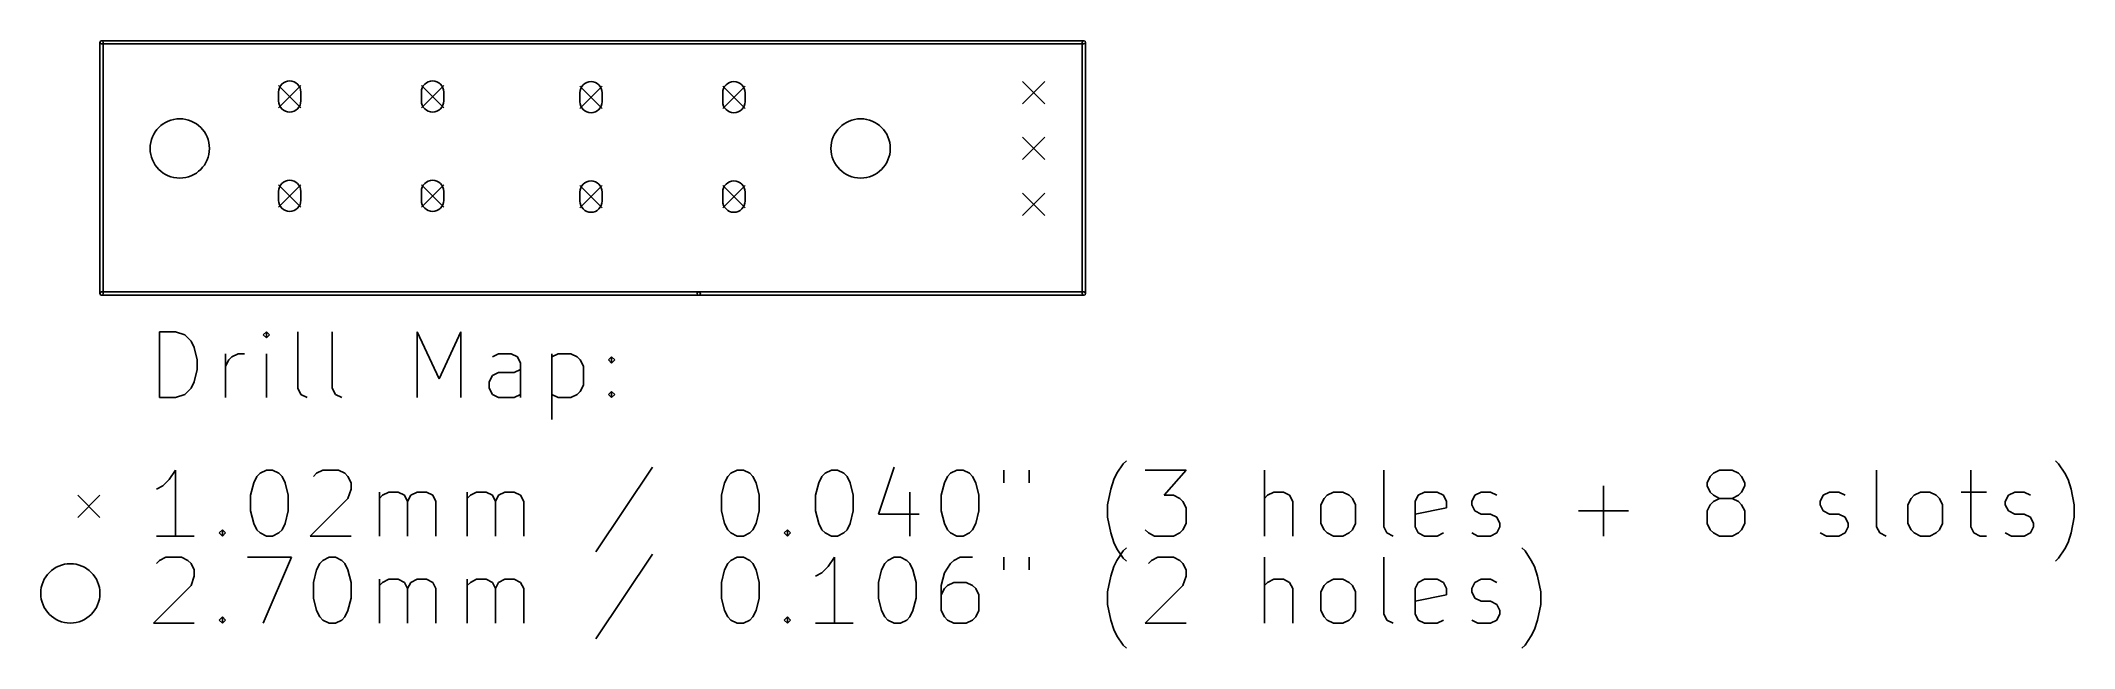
# Model space of a CAD drawing. Extents: x 136.9 to 229.5, y -124.8 to -97.2.
import ezdxf

# ---------------------------------------------------------------- set-up
doc = ezdxf.new("R2010")
doc.units = 0
doc.header["$MEASUREMENT"] = 0
doc.layers.add('BLACK', color=7, linetype='CONTINUOUS')

msp = doc.modelspace()

# ---------------------------------------------------------------- linework, layer by layer
at = {"layer": 'Black'}
for p, q in [((139.625, -108.712), (139.625, -97.282)), ((139.7, -97.207), (184.404, -97.207)), ((139.7, -97.357), (184.404, -97.357)), ((139.775, -108.712), (139.775, -97.282)), ((184.329, -108.712), (184.329, -97.282)), ((184.479, -108.712), (184.479, -97.282)), ((147.752, -99.238), (148.768, -100.254)), ((148.768, -99.238), (147.752, -100.254)), ((147.752, -99.543), (147.752, -99.949)), ((148.768, -99.543), (148.768, -99.949)), ((154.254, -99.238), (155.27, -100.254)), ((155.27, -99.238), (154.254, -100.254)), ((154.254, -99.543), (154.254, -99.949)), ((155.27, -99.543), (155.27, -99.949)), ((161.465, -99.271), (162.481, -100.287)), ((162.481, -99.271), (161.465, -100.287)), ((161.465, -99.576), (161.465, -99.982)), ((162.481, -99.576), (162.481, -99.982)), ((167.968, -99.271), (168.984, -100.287)), ((168.984, -99.271), (167.968, -100.287)), ((167.968, -99.576), (167.968, -99.982)), ((168.984, -99.576), (168.984, -99.982)), ((181.61, -99.06), (182.626, -100.076)), ((182.626, -99.06), (181.61, -100.076)), ((181.61, -101.6), (182.626, -102.616)), ((182.626, -101.6), (181.61, -102.616)), ((147.752, -103.759), (148.768, -104.775)), ((148.768, -103.759), (147.752, -104.775)), ((147.752, -104.064), (147.752, -104.47)), ((148.768, -104.064), (148.768, -104.47)), ((154.254, -103.759), (155.27, -104.775)), ((155.27, -103.759), (154.254, -104.775)), ((154.254, -104.064), (154.254, -104.47)), ((155.27, -104.064), (155.27, -104.47)), ((161.465, -103.792), (162.481, -104.808)), ((162.481, -103.792), (161.465, -104.808)), ((161.465, -104.097), (161.465, -104.503)), ((162.481, -104.097), (162.481, -104.503)), ((167.968, -103.792), (168.984, -104.808)), ((168.984, -103.792), (167.968, -104.808)), ((167.968, -104.097), (167.968, -104.503)), ((168.984, -104.097), (168.984, -104.503)), ((181.61, -104.14), (182.626, -105.156)), ((182.626, -104.14), (181.61, -105.156)), ((139.7, -108.637), (166.878, -108.637)), ((139.7, -108.787), (166.878, -108.787)), ((166.878, -108.637), (184.404, -108.637)), ((166.878, -108.787), (184.404, -108.787)), ((142.339, -113.444), (142.339, -110.444)), ((142.339, -110.444), (143.054, -110.444)), ((143.054, -110.444), (143.482, -110.587)), ((143.482, -110.587), (143.768, -110.873)), ((143.768, -110.873), (143.911, -111.158)), ((147.196, -110.444), (147.054, -110.587)), ((147.054, -110.587), (147.196, -110.73)), ((147.339, -110.587), (147.196, -110.444)), ((147.196, -110.444), (147.196, -110.73)), ((147.196, -110.73), (147.339, -110.587)), ((148.625, -113.016), (148.625, -110.444)), ((150.196, -113.016), (150.196, -110.444)), ((154.054, -113.444), (154.054, -110.444)), ((154.054, -110.444), (155.054, -112.587)), ((155.054, -112.587), (156.054, -110.444)), ((156.054, -110.444), (156.054, -113.444)), ((143.911, -111.158), (144.054, -111.73)), ((144.054, -111.73), (144.054, -112.158)), ((145.339, -113.444), (145.339, -111.444)), ((145.339, -112.016), (145.482, -111.73)), ((145.482, -111.73), (145.625, -111.587)), ((145.625, -111.587), (145.911, -111.444)), ((145.911, -111.444), (146.196, -111.444)), ((147.196, -113.444), (147.196, -111.444)), ((157.768, -111.444), (157.482, -111.587)), ((158.339, -111.444), (157.768, -111.444)), ((158.625, -111.587), (158.339, -111.444)), ((158.768, -111.873), (158.625, -111.587)), ((158.768, -113.444), (158.768, -111.873)), ((160.196, -111.444), (160.196, -114.444)), ((160.196, -111.587), (160.482, -111.444)), ((160.482, -111.444), (161.054, -111.444)), ((161.054, -111.444), (161.339, -111.587)), ((161.339, -111.587), (161.482, -111.73)), ((161.482, -111.73), (161.625, -112.016)), ((162.768, -111.73), (162.911, -111.587)), ((162.911, -111.873), (162.768, -111.73)), ((162.911, -111.587), (163.054, -111.73)), ((162.911, -111.587), (162.911, -111.873)), ((163.054, -111.73), (162.911, -111.873)), ((143.911, -112.73), (143.768, -113.016)), ((144.054, -112.158), (143.911, -112.73)), ((157.339, -112.73), (157.482, -112.444)), ((157.339, -113.016), (157.339, -112.73)), ((157.482, -112.444), (157.768, -112.301)), ((157.768, -112.301), (158.482, -112.301)), ((158.482, -112.301), (158.768, -112.158)), ((161.625, -112.873), (161.482, -113.158)), ((161.625, -112.016), (161.625, -112.873)), ((143.054, -113.444), (142.339, -113.444)), ((143.482, -113.301), (143.054, -113.444)), ((143.768, -113.016), (143.482, -113.301)), ((148.768, -113.301), (148.625, -113.016)), ((149.054, -113.444), (148.768, -113.301)), ((150.339, -113.301), (150.196, -113.016)), ((150.625, -113.444), (150.339, -113.301)), ((157.482, -113.301), (157.339, -113.016)), ((157.768, -113.444), (157.482, -113.301)), ((158.482, -113.444), (157.768, -113.444)), ((158.768, -113.301), (158.482, -113.444)), ((160.482, -113.444), (160.196, -113.301)), ((161.054, -113.444), (160.482, -113.444)), ((161.339, -113.301), (161.054, -113.444)), ((161.482, -113.158), (161.339, -113.301)), ((162.768, -113.301), (162.911, -113.158)), ((162.911, -113.444), (162.768, -113.301)), ((162.911, -113.158), (163.054, -113.301)), ((162.911, -113.158), (162.911, -113.444)), ((163.054, -113.301), (162.911, -113.444)), ((164.768, -116.601), (162.196, -120.458)), ((175.768, -116.601), (175.054, -118.744)), ((185.911, -116.887), (186.196, -116.458)), ((186.196, -116.458), (186.339, -116.316)), ((228.768, -116.458), (228.625, -116.316)), ((229.054, -116.887), (228.768, -116.458)), ((142.482, -117.458), (142.196, -117.601)), ((142.768, -117.173), (142.482, -117.458)), ((143.054, -116.744), (142.768, -117.173)), ((143.054, -119.744), (143.054, -116.744)), ((146.482, -117.887), (146.625, -117.316)), ((146.625, -117.316), (146.768, -117.03)), ((146.768, -117.03), (146.911, -116.887)), ((146.911, -116.887), (147.196, -116.744)), ((147.196, -116.744), (147.482, -116.744)), ((147.482, -116.744), (147.768, -116.887)), ((147.768, -116.887), (147.911, -117.03)), ((147.911, -117.03), (148.054, -117.316)), ((148.054, -117.316), (148.196, -117.887)), ((149.339, -117.03), (149.482, -116.887)), ((149.482, -116.887), (149.768, -116.744)), ((149.768, -116.744), (150.482, -116.744)), ((150.482, -116.744), (150.768, -116.887)), ((150.768, -116.887), (150.911, -117.03)), ((150.911, -117.03), (151.054, -117.316)), ((151.054, -117.316), (151.054, -117.601)), ((167.911, -117.887), (168.054, -117.316)), ((168.054, -117.316), (168.196, -117.03)), ((168.196, -117.03), (168.339, -116.887)), ((168.339, -116.887), (168.625, -116.744)), ((168.625, -116.744), (168.911, -116.744)), ((168.911, -116.744), (169.196, -116.887)), ((169.196, -116.887), (169.339, -117.03)), ((169.339, -117.03), (169.482, -117.316)), ((169.482, -117.316), (169.625, -117.887)), ((172.196, -117.887), (172.339, -117.316)), ((172.339, -117.316), (172.482, -117.03)), ((172.482, -117.03), (172.625, -116.887)), ((172.625, -116.887), (172.911, -116.744)), ((172.911, -116.744), (173.196, -116.744)), ((173.196, -116.744), (173.482, -116.887)), ((173.482, -116.887), (173.625, -117.03)), ((173.625, -117.03), (173.768, -117.316)), ((173.768, -117.316), (173.911, -117.887)), ((177.911, -117.887), (178.054, -117.316)), ((178.054, -117.316), (178.196, -117.03)), ((178.196, -117.03), (178.339, -116.887)), ((178.339, -116.887), (178.625, -116.744)), ((178.625, -116.744), (178.911, -116.744)), ((178.911, -116.744), (179.196, -116.887)), ((179.196, -116.887), (179.339, -117.03)), ((179.339, -117.03), (179.482, -117.316)), ((179.482, -117.316), (179.625, -117.887)), ((180.768, -116.744), (180.768, -117.316)), ((181.911, -116.744), (181.911, -117.316)), ((185.625, -117.601), (185.768, -117.173)), ((185.768, -117.173), (185.911, -116.887)), ((187.196, -116.744), (189.054, -116.744)), ((189.054, -116.744), (188.054, -117.887)), ((192.625, -119.744), (192.625, -116.744)), ((198.054, -119.316), (198.054, -116.744)), ((208.054, -119.744), (208.054, -117.458)), ((212.768, -117.316), (212.911, -117.03)), ((212.768, -117.458), (212.768, -117.316)), ((212.911, -117.744), (212.768, -117.458)), ((212.911, -117.03), (213.054, -116.887)), ((213.054, -116.887), (213.339, -116.744)), ((213.339, -116.744), (213.911, -116.744)), ((213.911, -116.744), (214.196, -116.887)), ((214.196, -116.887), (214.339, -117.03)), ((214.339, -117.03), (214.482, -117.316)), ((214.482, -117.458), (214.339, -117.744)), ((214.482, -117.316), (214.482, -117.458)), ((220.482, -119.316), (220.482, -116.744)), ((224.768, -116.744), (224.768, -119.316)), ((229.196, -117.173), (229.054, -116.887)), ((229.339, -117.601), (229.196, -117.173)), ((138.609, -117.879), (139.625, -118.895)), ((139.625, -117.879), (138.609, -118.895)), ((146.482, -118.601), (146.482, -117.887)), ((148.196, -117.887), (148.196, -118.601)), ((150.911, -118.03), (149.196, -119.744)), ((151.054, -117.601), (150.911, -118.03)), ((152.339, -119.744), (152.339, -117.744)), ((152.339, -118.03), (152.482, -117.887)), ((152.482, -117.887), (152.768, -117.744)), ((152.768, -117.744), (153.196, -117.744)), ((153.196, -117.744), (153.482, -117.887)), ((153.482, -117.887), (153.625, -118.173)), ((153.625, -118.173), (153.768, -117.887)), ((153.625, -118.173), (153.625, -119.744)), ((153.768, -117.887), (154.054, -117.744)), ((154.054, -117.744), (154.482, -117.744)), ((154.482, -117.744), (154.768, -117.887)), ((154.768, -117.887), (154.911, -118.173)), ((154.911, -118.173), (154.911, -119.744)), ((156.339, -119.744), (156.339, -117.744)), ((156.339, -118.03), (156.482, -117.887)), ((156.482, -117.887), (156.768, -117.744)), ((156.768, -117.744), (157.196, -117.744)), ((157.196, -117.744), (157.482, -117.887)), ((157.482, -117.887), (157.625, -118.173)), ((157.625, -118.173), (157.768, -117.887)), ((157.625, -118.173), (157.625, -119.744)), ((157.768, -117.887), (158.054, -117.744)), ((158.054, -117.744), (158.482, -117.744)), ((158.482, -117.744), (158.768, -117.887)), ((158.768, -117.887), (158.911, -118.173)), ((158.911, -118.173), (158.911, -119.744)), ((167.911, -118.601), (167.911, -117.887)), ((169.625, -117.887), (169.625, -118.601)), ((172.196, -118.601), (172.196, -117.887)), ((173.911, -117.887), (173.911, -118.601)), ((176.482, -117.744), (176.482, -119.744)), ((177.911, -118.601), (177.911, -117.887)), ((179.625, -117.887), (179.625, -118.601)), ((185.482, -118.316), (185.625, -117.601)), ((185.482, -118.887), (185.482, -118.316)), ((188.054, -117.887), (188.482, -117.887)), ((188.482, -117.887), (188.768, -118.03)), ((188.768, -118.03), (188.911, -118.173)), ((188.911, -118.173), (189.054, -118.458)), ((189.054, -118.458), (189.054, -119.173)), ((192.768, -117.887), (192.625, -118.03)), ((193.054, -117.744), (192.768, -117.887)), ((193.482, -117.744), (193.054, -117.744)), ((193.768, -117.887), (193.482, -117.744)), ((193.911, -118.173), (193.768, -117.887)), ((193.911, -119.744), (193.911, -118.173)), ((195.196, -118.316), (195.339, -118.03)), ((195.196, -119.173), (195.196, -118.316)), ((195.339, -118.03), (195.482, -117.887)), ((195.482, -117.887), (195.768, -117.744)), ((195.768, -117.744), (196.196, -117.744)), ((196.196, -117.744), (196.482, -117.887)), ((196.482, -117.887), (196.625, -118.03)), ((196.625, -118.03), (196.768, -118.316)), ((196.768, -118.316), (196.768, -119.173)), ((199.482, -118.173), (199.625, -117.887)), ((199.482, -119.316), (199.482, -118.173)), ((200.911, -118.458), (199.482, -118.744)), ((199.625, -117.887), (199.911, -117.744)), ((199.911, -117.744), (200.482, -117.744)), ((200.482, -117.744), (200.768, -117.887)), ((200.768, -117.887), (200.911, -118.173)), ((200.911, -118.173), (200.911, -118.458)), ((202.054, -118.173), (202.196, -117.887)), ((202.054, -118.316), (202.054, -118.173)), ((202.196, -118.601), (202.054, -118.316)), ((202.196, -117.887), (202.482, -117.744)), ((202.482, -117.744), (202.911, -117.744)), ((202.911, -117.744), (203.196, -117.887)), ((212.911, -118.316), (212.768, -118.601)), ((213.054, -117.887), (212.911, -117.744)), ((213.054, -118.173), (212.911, -118.316)), ((213.339, -118.03), (213.054, -117.887)), ((213.339, -118.03), (213.054, -118.173)), ((213.911, -118.03), (213.339, -118.03)), ((214.196, -117.887), (213.911, -118.03)), ((214.196, -118.173), (213.911, -118.03)), ((214.339, -117.744), (214.196, -117.887)), ((214.339, -118.316), (214.196, -118.173)), ((214.482, -118.601), (214.339, -118.316)), ((217.911, -118.173), (218.054, -117.887)), ((217.911, -118.316), (217.911, -118.173)), ((218.054, -118.601), (217.911, -118.316)), ((218.054, -117.887), (218.339, -117.744)), ((218.339, -117.744), (218.768, -117.744)), ((218.768, -117.744), (219.054, -117.887)), ((221.911, -118.316), (222.054, -118.03)), ((221.911, -119.173), (221.911, -118.316)), ((222.054, -118.03), (222.196, -117.887)), ((222.196, -117.887), (222.482, -117.744)), ((222.482, -117.744), (222.911, -117.744)), ((222.911, -117.744), (223.196, -117.887)), ((223.196, -117.887), (223.339, -118.03)), ((223.339, -118.03), (223.482, -118.316)), ((223.482, -118.316), (223.482, -119.173)), ((224.339, -117.744), (225.482, -117.744)), ((226.339, -118.173), (226.482, -117.887)), ((226.339, -118.316), (226.339, -118.173)), ((226.482, -118.601), (226.339, -118.316)), ((226.482, -117.887), (226.768, -117.744)), ((226.768, -117.744), (227.196, -117.744)), ((227.196, -117.744), (227.482, -117.887)), ((229.482, -118.316), (229.339, -117.601)), ((229.482, -118.887), (229.482, -118.316)), ((146.625, -119.173), (146.482, -118.601)), ((146.768, -119.458), (146.625, -119.173)), ((148.054, -119.173), (147.911, -119.458)), ((148.196, -118.601), (148.054, -119.173)), ((168.054, -119.173), (167.911, -118.601)), ((168.196, -119.458), (168.054, -119.173)), ((169.482, -119.173), (169.339, -119.458)), ((169.625, -118.601), (169.482, -119.173)), ((172.339, -119.173), (172.196, -118.601)), ((172.482, -119.458), (172.339, -119.173)), ((173.768, -119.173), (173.625, -119.458)), ((173.911, -118.601), (173.768, -119.173)), ((175.054, -118.744), (176.911, -118.744)), ((178.054, -119.173), (177.911, -118.601)), ((178.196, -119.458), (178.054, -119.173)), ((179.482, -119.173), (179.339, -119.458)), ((179.625, -118.601), (179.482, -119.173)), ((185.625, -119.601), (185.482, -118.887)), ((189.054, -119.173), (188.911, -119.458)), ((195.339, -119.458), (195.196, -119.173)), ((196.768, -119.173), (196.625, -119.458)), ((198.196, -119.601), (198.054, -119.316)), ((199.625, -119.601), (199.482, -119.316)), ((202.482, -118.744), (202.196, -118.601)), ((202.911, -118.744), (202.482, -118.744)), ((203.196, -118.887), (202.911, -118.744)), ((203.339, -119.173), (203.196, -118.887)), ((203.196, -119.601), (203.339, -119.316)), ((203.339, -119.316), (203.339, -119.173)), ((206.911, -118.601), (209.196, -118.601)), ((212.768, -118.601), (212.768, -119.173)), ((212.768, -119.173), (212.911, -119.458)), ((214.339, -119.458), (214.482, -119.173)), ((214.482, -119.173), (214.482, -118.601)), ((218.339, -118.744), (218.054, -118.601)), ((218.768, -118.744), (218.339, -118.744)), ((219.054, -118.887), (218.768, -118.744)), ((219.196, -119.173), (219.054, -118.887)), ((219.054, -119.601), (219.196, -119.316)), ((219.196, -119.316), (219.196, -119.173)), ((220.625, -119.601), (220.482, -119.316)), ((222.054, -119.458), (221.911, -119.173)), ((223.482, -119.173), (223.339, -119.458)), ((224.768, -119.316), (224.911, -119.601)), ((226.768, -118.744), (226.482, -118.601)), ((227.196, -118.744), (226.768, -118.744)), ((227.482, -118.887), (227.196, -118.744)), ((227.625, -119.173), (227.482, -118.887)), ((227.482, -119.601), (227.625, -119.316)), ((227.625, -119.316), (227.625, -119.173)), ((229.339, -119.601), (229.482, -118.887)), ((143.911, -119.744), (142.196, -119.744)), ((145.054, -119.601), (145.196, -119.458)), ((145.196, -119.744), (145.054, -119.601)), ((145.196, -119.458), (145.339, -119.601)), ((145.196, -119.458), (145.196, -119.744)), ((145.339, -119.601), (145.196, -119.744)), ((146.911, -119.601), (146.768, -119.458)), ((147.196, -119.744), (146.911, -119.601)), ((147.482, -119.744), (147.196, -119.744)), ((147.768, -119.601), (147.482, -119.744)), ((147.911, -119.458), (147.768, -119.601)), ((149.196, -119.744), (151.054, -119.744)), ((168.339, -119.601), (168.196, -119.458)), ((168.625, -119.744), (168.339, -119.601)), ((168.911, -119.744), (168.625, -119.744)), ((169.196, -119.601), (168.911, -119.744)), ((169.339, -119.458), (169.196, -119.601)), ((170.768, -119.601), (170.911, -119.458)), ((170.911, -119.744), (170.768, -119.601)), ((170.911, -119.458), (171.054, -119.601)), ((170.911, -119.458), (170.911, -119.744)), ((171.054, -119.601), (170.911, -119.744)), ((172.625, -119.601), (172.482, -119.458)), ((172.911, -119.744), (172.625, -119.601)), ((173.196, -119.744), (172.911, -119.744)), ((173.482, -119.601), (173.196, -119.744)), ((173.625, -119.458), (173.482, -119.601)), ((178.339, -119.601), (178.196, -119.458)), ((178.625, -119.744), (178.339, -119.601)), ((178.911, -119.744), (178.625, -119.744)), ((179.196, -119.601), (178.911, -119.744)), ((179.339, -119.458), (179.196, -119.601)), ((185.768, -120.03), (185.625, -119.601)), ((185.911, -120.316), (185.768, -120.03)), ((186.196, -120.744), (185.911, -120.316)), ((186.196, -120.418), (186.339, -120.276)), ((187.339, -119.601), (187.196, -119.458)), ((187.625, -119.744), (187.339, -119.601)), ((188.482, -119.744), (187.625, -119.744)), ((188.768, -119.601), (188.482, -119.744)), ((188.911, -119.458), (188.768, -119.601)), ((195.482, -119.601), (195.339, -119.458)), ((195.768, -119.744), (195.482, -119.601)), ((196.196, -119.744), (195.768, -119.744)), ((196.482, -119.601), (196.196, -119.744)), ((196.625, -119.458), (196.482, -119.601)), ((198.482, -119.744), (198.196, -119.601)), ((199.911, -119.744), (199.625, -119.601)), ((200.482, -119.744), (199.911, -119.744)), ((200.768, -119.601), (200.482, -119.744)), ((202.054, -119.601), (202.339, -119.744)), ((202.339, -119.744), (202.911, -119.744)), ((202.911, -119.744), (203.196, -119.601)), ((204.482, -120.418), (204.339, -120.276)), ((212.911, -119.458), (213.054, -119.601)), ((213.054, -119.601), (213.339, -119.744)), ((213.339, -119.744), (213.911, -119.744)), ((213.911, -119.744), (214.196, -119.601)), ((214.196, -119.601), (214.339, -119.458)), ((217.911, -119.601), (218.196, -119.744)), ((218.196, -119.744), (218.768, -119.744)), ((218.768, -119.744), (219.054, -119.601)), ((220.911, -119.744), (220.625, -119.601)), ((222.196, -119.601), (222.054, -119.458)), ((222.482, -119.744), (222.196, -119.601)), ((222.911, -119.744), (222.482, -119.744)), ((223.196, -119.601), (222.911, -119.744)), ((223.339, -119.458), (223.196, -119.601)), ((224.911, -119.601), (225.196, -119.744)), ((225.196, -119.744), (225.482, -119.744)), ((226.339, -119.601), (226.625, -119.744)), ((226.625, -119.744), (227.196, -119.744)), ((227.196, -119.744), (227.482, -119.601)), ((228.768, -120.744), (229.054, -120.316)), ((229.054, -120.316), (229.196, -120.03)), ((229.196, -120.03), (229.339, -119.601)), ((142.196, -120.99), (142.339, -120.847)), ((142.339, -120.847), (142.625, -120.704)), ((142.625, -120.704), (143.339, -120.704)), ((143.339, -120.704), (143.625, -120.847)), ((143.625, -120.847), (143.768, -120.99)), ((143.768, -120.99), (143.911, -121.276)), ((146.339, -120.704), (148.339, -120.704)), ((148.339, -120.704), (147.054, -123.704)), ((149.482, -121.276), (149.625, -120.99)), ((149.625, -120.99), (149.768, -120.847)), ((149.768, -120.847), (150.054, -120.704)), ((150.054, -120.704), (150.339, -120.704)), ((150.339, -120.704), (150.625, -120.847)), ((150.625, -120.847), (150.768, -120.99)), ((150.768, -120.99), (150.911, -121.276)), ((164.768, -120.561), (162.196, -124.418)), ((168.054, -121.276), (168.196, -120.99)), ((168.196, -120.99), (168.339, -120.847)), ((168.339, -120.847), (168.625, -120.704)), ((168.625, -120.704), (168.911, -120.704)), ((168.911, -120.704), (169.196, -120.847)), ((169.196, -120.847), (169.339, -120.99)), ((169.339, -120.99), (169.482, -121.276)), ((172.768, -121.133), (172.482, -121.418)), ((173.054, -120.704), (172.768, -121.133)), ((173.054, -123.704), (173.054, -120.704)), ((175.196, -121.276), (175.339, -120.99)), ((175.339, -120.99), (175.482, -120.847)), ((175.482, -120.847), (175.768, -120.704)), ((175.768, -120.704), (176.054, -120.704)), ((176.054, -120.704), (176.339, -120.847)), ((176.339, -120.847), (176.482, -120.99)), ((176.482, -120.99), (176.625, -121.276)), ((178.339, -120.99), (178.054, -121.418)), ((178.482, -120.847), (178.339, -120.99)), ((178.768, -120.704), (178.482, -120.847)), ((179.339, -120.704), (178.768, -120.704)), ((180.768, -120.704), (180.768, -121.276)), ((181.911, -120.704), (181.911, -121.276)), ((185.625, -121.561), (185.768, -121.133)), ((185.768, -121.133), (185.911, -120.847)), ((185.911, -120.847), (186.196, -120.418)), ((186.339, -120.887), (186.196, -120.744)), ((187.339, -120.99), (187.482, -120.847)), ((187.482, -120.847), (187.768, -120.704)), ((187.768, -120.704), (188.482, -120.704)), ((188.482, -120.704), (188.768, -120.847)), ((188.768, -120.847), (188.911, -120.99)), ((188.911, -120.99), (189.054, -121.276)), ((192.625, -123.704), (192.625, -120.704)), ((198.054, -123.276), (198.054, -120.704)), ((204.768, -120.847), (204.482, -120.418)), ((204.911, -121.133), (204.768, -120.847)), ((205.054, -121.561), (204.911, -121.133)), ((228.625, -120.887), (228.768, -120.744)), ((143.768, -121.99), (142.054, -123.704)), ((143.911, -121.561), (143.768, -121.99)), ((143.911, -121.276), (143.911, -121.561)), ((149.339, -121.847), (149.482, -121.276)), ((149.339, -122.561), (149.339, -121.847)), ((150.911, -121.276), (151.054, -121.847)), ((151.054, -121.847), (151.054, -122.561)), ((152.339, -123.704), (152.339, -121.704)), ((152.339, -121.99), (152.482, -121.847)), ((152.482, -121.847), (152.768, -121.704)), ((152.768, -121.704), (153.196, -121.704)), ((153.196, -121.704), (153.482, -121.847)), ((153.482, -121.847), (153.625, -122.133)), ((153.625, -122.133), (153.768, -121.847)), ((153.625, -122.133), (153.625, -123.704)), ((153.768, -121.847), (154.054, -121.704)), ((154.054, -121.704), (154.482, -121.704)), ((154.482, -121.704), (154.768, -121.847)), ((154.768, -121.847), (154.911, -122.133)), ((154.911, -122.133), (154.911, -123.704)), ((156.339, -123.704), (156.339, -121.704)), ((156.339, -121.99), (156.482, -121.847)), ((156.482, -121.847), (156.768, -121.704)), ((156.768, -121.704), (157.196, -121.704)), ((157.196, -121.704), (157.482, -121.847)), ((157.482, -121.847), (157.625, -122.133)), ((157.625, -122.133), (157.768, -121.847)), ((157.625, -122.133), (157.625, -123.704)), ((157.768, -121.847), (158.054, -121.704)), ((158.054, -121.704), (158.482, -121.704)), ((158.482, -121.704), (158.768, -121.847)), ((158.768, -121.847), (158.911, -122.133)), ((158.911, -122.133), (158.911, -123.704)), ((167.911, -121.847), (168.054, -121.276)), ((167.911, -122.561), (167.911, -121.847)), ((169.482, -121.276), (169.625, -121.847)), ((169.625, -121.847), (169.625, -122.561)), ((172.482, -121.418), (172.196, -121.561)), ((175.054, -121.847), (175.196, -121.276)), ((175.054, -122.561), (175.054, -121.847)), ((176.625, -121.276), (176.768, -121.847)), ((176.768, -121.847), (176.768, -122.561)), ((178.054, -121.418), (177.911, -121.99)), ((177.911, -121.99), (177.911, -123.133)), ((178.054, -122.133), (177.911, -122.418)), ((178.196, -121.99), (178.054, -122.133)), ((178.482, -121.847), (178.196, -121.99)), ((179.054, -121.847), (178.482, -121.847)), ((179.339, -121.99), (179.054, -121.847)), ((179.482, -122.133), (179.339, -121.99)), ((179.625, -122.418), (179.482, -122.133)), ((185.482, -122.276), (185.625, -121.561)), ((188.911, -121.99), (187.196, -123.704)), ((189.054, -121.561), (188.911, -121.99)), ((189.054, -121.276), (189.054, -121.561)), ((192.768, -121.847), (192.625, -121.99)), ((193.054, -121.704), (192.768, -121.847)), ((193.482, -121.704), (193.054, -121.704)), ((193.768, -121.847), (193.482, -121.704)), ((193.911, -122.133), (193.768, -121.847)), ((193.911, -123.704), (193.911, -122.133)), ((195.196, -122.276), (195.339, -121.99)), ((195.339, -121.99), (195.482, -121.847)), ((195.482, -121.847), (195.768, -121.704)), ((195.768, -121.704), (196.196, -121.704)), ((196.196, -121.704), (196.482, -121.847)), ((196.482, -121.847), (196.625, -121.99)), ((196.625, -121.99), (196.768, -122.276)), ((199.482, -122.133), (199.625, -121.847)), ((199.482, -123.276), (199.482, -122.133)), ((199.625, -121.847), (199.911, -121.704)), ((199.911, -121.704), (200.482, -121.704)), ((200.482, -121.704), (200.768, -121.847)), ((200.768, -121.847), (200.911, -122.133)), ((200.911, -122.133), (200.911, -122.418)), ((202.054, -122.133), (202.196, -121.847)), ((202.054, -122.276), (202.054, -122.133)), ((202.196, -121.847), (202.482, -121.704)), ((202.482, -121.704), (202.911, -121.704)), ((202.911, -121.704), (203.196, -121.847)), ((205.196, -122.276), (205.054, -121.561)), ((149.482, -123.133), (149.339, -122.561)), ((151.054, -122.561), (150.911, -123.133)), ((168.054, -123.133), (167.911, -122.561)), ((169.625, -122.561), (169.482, -123.133)), ((175.196, -123.133), (175.054, -122.561)), ((176.768, -122.561), (176.625, -123.133)), ((179.625, -123.133), (179.625, -122.418)), ((185.482, -122.847), (185.482, -122.276)), ((185.625, -123.561), (185.482, -122.847)), ((195.196, -123.133), (195.196, -122.276)), ((196.768, -122.276), (196.768, -123.133)), ((200.911, -122.418), (199.482, -122.704)), ((202.196, -122.561), (202.054, -122.276)), ((202.482, -122.704), (202.196, -122.561)), ((202.911, -122.704), (202.482, -122.704)), ((203.196, -122.847), (202.911, -122.704)), ((203.339, -123.133), (203.196, -122.847)), ((205.054, -123.561), (205.196, -122.847)), ((205.196, -122.847), (205.196, -122.276)), ((142.054, -123.704), (143.911, -123.704)), ((145.054, -123.561), (145.196, -123.418)), ((145.196, -123.704), (145.054, -123.561)), ((145.196, -123.418), (145.339, -123.561)), ((145.196, -123.418), (145.196, -123.704)), ((145.339, -123.561), (145.196, -123.704)), ((149.625, -123.418), (149.482, -123.133)), ((149.768, -123.561), (149.625, -123.418)), ((150.054, -123.704), (149.768, -123.561)), ((150.339, -123.704), (150.054, -123.704)), ((150.625, -123.561), (150.339, -123.704)), ((150.768, -123.418), (150.625, -123.561)), ((150.911, -123.133), (150.768, -123.418)), ((168.196, -123.418), (168.054, -123.133)), ((168.339, -123.561), (168.196, -123.418)), ((168.625, -123.704), (168.339, -123.561)), ((168.911, -123.704), (168.625, -123.704)), ((169.196, -123.561), (168.911, -123.704)), ((169.339, -123.418), (169.196, -123.561)), ((169.482, -123.133), (169.339, -123.418)), ((170.768, -123.561), (170.911, -123.418)), ((170.911, -123.704), (170.768, -123.561)), ((170.911, -123.418), (171.054, -123.561)), ((170.911, -123.418), (170.911, -123.704)), ((171.054, -123.561), (170.911, -123.704)), ((173.911, -123.704), (172.196, -123.704)), ((175.339, -123.418), (175.196, -123.133)), ((175.482, -123.561), (175.339, -123.418)), ((175.768, -123.704), (175.482, -123.561)), ((176.054, -123.704), (175.768, -123.704)), ((176.339, -123.561), (176.054, -123.704)), ((176.482, -123.418), (176.339, -123.561)), ((176.625, -123.133), (176.482, -123.418)), ((177.911, -123.133), (178.054, -123.418)), ((178.054, -123.418), (178.196, -123.561)), ((178.196, -123.561), (178.482, -123.704)), ((178.482, -123.704), (179.054, -123.704)), ((179.054, -123.704), (179.339, -123.561)), ((179.339, -123.561), (179.482, -123.418)), ((179.482, -123.418), (179.625, -123.133)), ((185.768, -123.99), (185.625, -123.561)), ((185.911, -124.276), (185.768, -123.99)), ((187.196, -123.704), (189.054, -123.704)), ((195.339, -123.418), (195.196, -123.133)), ((195.482, -123.561), (195.339, -123.418)), ((195.768, -123.704), (195.482, -123.561)), ((196.196, -123.704), (195.768, -123.704)), ((196.482, -123.561), (196.196, -123.704)), ((196.625, -123.418), (196.482, -123.561)), ((196.768, -123.133), (196.625, -123.418)), ((198.196, -123.561), (198.054, -123.276)), ((198.482, -123.704), (198.196, -123.561)), ((199.625, -123.561), (199.482, -123.276)), ((199.911, -123.704), (199.625, -123.561)), ((200.482, -123.704), (199.911, -123.704)), ((200.768, -123.561), (200.482, -123.704)), ((202.054, -123.561), (202.339, -123.704)), ((202.339, -123.704), (202.911, -123.704)), ((202.911, -123.704), (203.196, -123.561)), ((203.196, -123.561), (203.339, -123.276)), ((203.339, -123.276), (203.339, -123.133)), ((204.768, -124.276), (204.911, -123.99)), ((204.911, -123.99), (205.054, -123.561)), ((186.196, -124.704), (185.911, -124.276)), ((186.339, -124.847), (186.196, -124.704)), ((204.339, -124.847), (204.482, -124.704)), ((204.482, -124.704), (204.768, -124.276))]:
    msp.add_line(p, q, dxfattribs=at)
for centre in [(143.256, -102.108), (174.244, -102.108), (138.275, -122.347)]:
    msp.add_circle(centre, 1.35, dxfattribs=at)
for centre, radius, start, end in [((139.7, -97.282), 0.075, 360, 540), ((139.7, -97.282), 0.075, 90, 270), ((184.404, -97.282), 0.075, 360, 540), ((184.404, -97.282), 0.075, 270, 450), ((148.26, -99.543), 0.508, 0, 180), ((154.762, -99.543), 0.508, 0, 180), ((148.26, -99.949), 0.508, 180, 360), ((154.762, -99.949), 0.508, 180, 360), ((161.973, -99.576), 0.508, 0, 180), ((168.476, -99.576), 0.508, 0, 180), ((161.973, -99.982), 0.508, 180, 360), ((168.476, -99.982), 0.508, 180, 360), ((148.26, -104.064), 0.508, 0, 180), ((154.762, -104.064), 0.508, 0, 180), ((161.973, -104.097), 0.508, 0, 180), ((168.476, -104.097), 0.508, 0, 180), ((148.26, -104.47), 0.508, 180, 360), ((154.762, -104.47), 0.508, 180, 360), ((161.973, -104.503), 0.508, 180, 360), ((168.476, -104.503), 0.508, 180, 360), ((139.7, -108.712), 0.075, 90, 270), ((139.7, -108.712), 0.075, 180, 360), ((166.878, -108.712), 0.075, 90, 270), ((166.878, -108.712), 0.075, 270, 450), ((184.404, -108.712), 0.075, 180, 360), ((184.404, -108.712), 0.075, 270, 450)]:
    msp.add_arc(centre, radius, start, end, dxfattribs=at)

doc.saveas('drawing.dxf')
